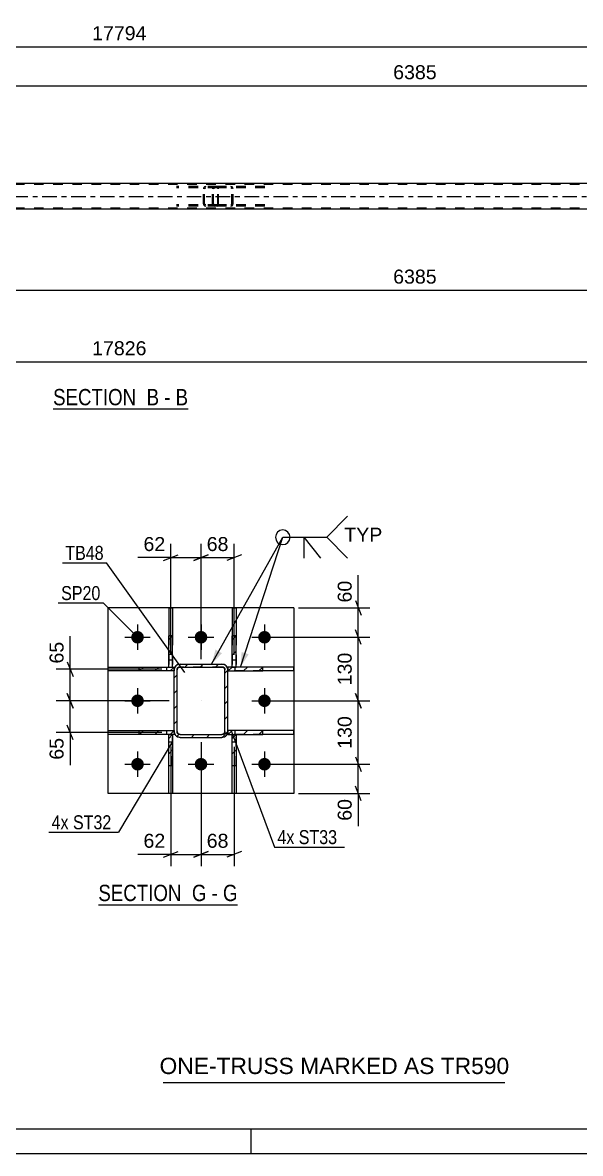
# Model space of a CAD drawing. Header units: millimetres. Extents: x -115 to 726, y -400 to 194.
# Drawn here: x 259.5 to 373.8, y -399.7 to -168.1 of the extents above; entities that cross this region are included whole.
import ezdxf

# ---------------------------------------------------------------- set-up
doc = ezdxf.new("R2010")
doc.units = ezdxf.units.MM
doc.linetypes.add('DXK_LINE_DOT2', pattern=[3.9198, 1.9599, -1.9599])
doc.linetypes.add('DXK_LINE_DOT3', pattern=[5.9187, 2.979, -0.9799, 0.9799, -0.9799])
doc.styles.add('Arial', font='arial.ttf', dxfattribs={"height": 0.2})
doc.styles.add('Arial Narrow', font='ARIALN.TTF', dxfattribs={"height": 0.2})

# ---------------------------------------------------------------- blocks, each defined once
blk = doc.blocks.new('Unknown-203724152-18 - 6344')
at = {"color": 6, "linetype": 'Continuous'}
blk.add_line((275.04, -348.78), (303.54, -348.78), dxfattribs=at)
at = {"color": 0, "linetype": 'Continuous'}
blk.add_wipeout([(293.15, -348.03), (293.15, -344.53), (275.04, -344.53), (275.04, -348.03)], dxfattribs=at)
at = {"color": 7, "linetype": 'Continuous', "style": 'Arial Narrow'}
blk.add_text('SECTION ', height=3.34, dxfattribs=at).set_placement((275.04, -348.03))
at = {"color": 0, "linetype": 'Continuous'}
blk.add_wipeout([(297.18, -348.03), (297.18, -344.53), (294.2, -344.53), (294.2, -348.03)], dxfattribs=at)
at = {"color": 7, "linetype": 'Continuous', "style": 'Arial Narrow'}
blk.add_text('G', height=3.34, dxfattribs=at).set_placement((294.2, -348.03))
at = {"color": 0, "linetype": 'Continuous'}
blk.add_wipeout([(299.51, -348.03), (299.51, -344.53), (298.23, -344.53), (298.23, -348.03)], dxfattribs=at)
at = {"color": 7, "linetype": 'Continuous', "style": 'Arial Narrow'}
blk.add_text('-', height=3.34, dxfattribs=at).set_placement((298.23, -348.03))
at = {"color": 0, "linetype": 'Continuous'}
blk.add_wipeout([(303.54, -348.03), (303.54, -344.53), (300.56, -344.53), (300.56, -348.03)], dxfattribs=at)
at = {"color": 7, "linetype": 'Continuous', "style": 'Arial Narrow'}
blk.add_text('G', height=3.34, dxfattribs=at).set_placement((300.56, -348.03))
blk = doc.blocks.new('Unknown-203724152-1113')
at = {"color": 5, "linetype": 'Continuous'}
for p, q in [((-109.68, -394.7), (721.32, -394.7)), ((306.32, -399.7), (306.32, -394.7)), ((-114.68, -399.7), (726.32, -399.7))]:
    blk.add_line(p, q, dxfattribs=at)
blk = doc.blocks.new('Unknown-203724152-17 - 2267')
at = {"color": 6, "linetype": 'Continuous'}
blk.add_line((265.76, -247.24), (293.41, -247.24), dxfattribs=at)
at = {"color": 0, "linetype": 'Continuous'}
blk.add_wipeout([(283.87, -246.49), (283.87, -242.99), (265.76, -242.99), (265.76, -246.49)], dxfattribs=at)
at = {"color": 7, "linetype": 'Continuous', "style": 'Arial Narrow'}
blk.add_text('SECTION ', height=3.34, dxfattribs=at).set_placement((265.76, -246.49))
at = {"color": 0, "linetype": 'Continuous'}
blk.add_wipeout([(287.47, -246.49), (287.47, -242.99), (284.92, -242.99), (284.92, -246.49)], dxfattribs=at)
at = {"color": 7, "linetype": 'Continuous', "style": 'Arial Narrow'}
blk.add_text('B', height=3.34, dxfattribs=at).set_placement((284.92, -246.49))
at = {"color": 0, "linetype": 'Continuous'}
blk.add_wipeout([(289.8, -246.49), (289.8, -242.99), (288.52, -242.99), (288.52, -246.49)], dxfattribs=at)
at = {"color": 7, "linetype": 'Continuous', "style": 'Arial Narrow'}
blk.add_text('-', height=3.34, dxfattribs=at).set_placement((288.52, -246.49))
at = {"color": 0, "linetype": 'Continuous'}
blk.add_wipeout([(293.41, -246.49), (293.41, -242.99), (290.85, -242.99), (290.85, -246.49)], dxfattribs=at)
at = {"color": 7, "linetype": 'Continuous', "style": 'Arial Narrow'}
blk.add_text('B', height=3.34, dxfattribs=at).set_placement((290.85, -246.49))
blk = doc.blocks.new('Part-203724152-6425 - 6344')
at = {"linetype": 'Continuous'}
h = blk.add_hatch(dxfattribs=at)
h.set_pattern_fill('', scale=0.7, style=0, pattern_type=0)
h.set_pattern_definition([(45, (290.5649, -300.102), (-1.57154, 1.57154), [])])
h.paths.add_polyline_path([(290.56, -300.9), (290.56, -300.1), (283.41, -300.1), (283.41, -300.9)])
at = {"color": 2, "linetype": 'Continuous'}
for p, q in [((277.07, -300.9), (277.07, -300.1)), ((277.07, -300.1), (283.41, -300.1)), ((283.41, -300.9), (277.07, -300.9)), ((283.41, -300.1), (290.56, -300.1)), ((283.41, -300.9), (283.41, -300.1)), ((290.56, -300.9), (283.41, -300.9)), ((290.56, -300.1), (290.56, -300.9))]:
    blk.add_line(p, q, dxfattribs=at)
at = {"color": 7, "linetype": 'DXK_LINE_DOT2'}
for p, q in [((283.41, -300.1), (290.56, -300.1)), ((290.56, -300.9), (283.41, -300.9)), ((289.06, -300.9), (289.06, -300.1)), ((290.56, -300.1), (290.56, -300.9))]:
    blk.add_line(p, q, dxfattribs=at)
blk = doc.blocks.new('Part-203724152-6415 - 6344')
at = {"linetype": 'Continuous'}
h = blk.add_hatch(dxfattribs=at)
h.set_pattern_fill('', scale=0.7, style=0, pattern_type=0)
h.set_pattern_definition([(45, (308.7222, -300.1023), (-1.57154, 1.57154), [])])
h.paths.add_polyline_path([(308.72, -300.9), (308.72, -300.1), (301.57, -300.1), (301.57, -300.9)])
at = {"color": 7, "linetype": 'DXK_LINE_DOT2'}
for p, q in [((308.72, -300.1), (301.57, -300.1)), ((301.57, -300.1), (301.57, -300.9)), ((308.72, -300.9), (301.57, -300.9)), ((303.07, -300.9), (303.07, -300.1))]:
    blk.add_line(p, q, dxfattribs=at)
at = {"color": 2, "linetype": 'Continuous'}
for p, q in [((308.72, -300.1), (301.57, -300.1)), ((301.57, -300.1), (301.57, -300.9)), ((301.57, -300.9), (308.72, -300.9)), ((315.07, -300.1), (308.72, -300.1)), ((308.72, -300.9), (308.72, -300.1)), ((315.07, -300.9), (308.72, -300.9)), ((315.07, -300.9), (315.07, -300.1))]:
    blk.add_line(p, q, dxfattribs=at)
blk = doc.blocks.new('Part-203724152-6420 - 6344')
at = {"linetype": 'Continuous'}
h = blk.add_hatch(dxfattribs=at)
h.set_pattern_fill('', scale=0.7, style=0, pattern_type=0)
h.set_pattern_definition([(45, (308.7222, -313.1023), (-1.57154, 1.57154), [])])
h.paths.add_polyline_path([(308.72, -313.9), (308.72, -313.1), (301.57, -313.1), (301.57, -313.9)])
at = {"color": 7, "linetype": 'DXK_LINE_DOT2'}
for p, q in [((308.72, -313.1), (301.57, -313.1)), ((301.57, -313.1), (301.57, -313.9)), ((308.72, -313.9), (301.57, -313.9)), ((303.07, -313.9), (303.07, -313.1))]:
    blk.add_line(p, q, dxfattribs=at)
at = {"color": 2, "linetype": 'Continuous'}
for p, q in [((308.72, -313.1), (301.57, -313.1)), ((301.57, -313.1), (301.57, -313.9)), ((301.57, -313.9), (308.72, -313.9)), ((315.07, -313.1), (308.72, -313.1)), ((308.72, -313.9), (308.72, -313.1)), ((315.07, -313.9), (308.72, -313.9)), ((315.07, -313.9), (315.07, -313.1))]:
    blk.add_line(p, q, dxfattribs=at)
blk = doc.blocks.new('Part-203724152-6478 - 6344')
at = {"linetype": 'Continuous'}
h = blk.add_hatch(dxfattribs=at)
h.set_pattern_fill('', scale=0.7, style=0, pattern_type=0)
h.set_pattern_definition([(45, (290.2498, -293.6918), (-1.57154, 1.57154), [])])
h.paths.add_polyline_path([(290.25, -300.11), (290.25, -293.69), (289.45, -293.69), (289.45, -300.11)])
at = {"color": 2, "linetype": 'Continuous'}
for p, q in [((289.45, -288), (289.45, -293.69)), ((289.45, -288), (290.25, -288)), ((290.25, -288), (290.25, -293.69)), ((289.45, -300.11), (289.45, -293.69)), ((290.25, -293.69), (289.45, -293.69)), ((290.25, -300.11), (290.25, -293.69)), ((289.45, -300.11), (290.25, -300.11))]:
    blk.add_line(p, q, dxfattribs=at)
at = {"color": 7, "linetype": 'DXK_LINE_DOT2'}
for p, q in [((289.45, -293.69), (289.45, -300.11)), ((290.25, -293.69), (290.25, -300.11)), ((289.45, -298.61), (290.25, -298.61)), ((289.45, -300.11), (290.25, -300.11))]:
    blk.add_line(p, q, dxfattribs=at)
blk = doc.blocks.new('Part-203724152-6430 - 6344')
at = {"linetype": 'Continuous'}
h = blk.add_hatch(dxfattribs=at)
h.set_pattern_fill('', scale=0.7, style=0, pattern_type=0)
h.set_pattern_definition([(45, (290.5649, -313.102), (-1.57154, 1.57154), [])])
h.paths.add_polyline_path([(290.56, -313.9), (290.56, -313.1), (283.41, -313.1), (283.41, -313.9)])
at = {"color": 2, "linetype": 'Continuous'}
for p, q in [((277.07, -313.9), (277.07, -313.1)), ((277.07, -313.1), (283.41, -313.1)), ((283.41, -313.9), (277.07, -313.9)), ((283.41, -313.1), (290.56, -313.1)), ((283.41, -313.9), (283.41, -313.1)), ((290.56, -313.9), (283.41, -313.9)), ((290.56, -313.1), (290.56, -313.9))]:
    blk.add_line(p, q, dxfattribs=at)
at = {"color": 7, "linetype": 'DXK_LINE_DOT2'}
for p, q in [((283.41, -313.1), (290.56, -313.1)), ((290.56, -313.9), (283.41, -313.9)), ((289.06, -313.9), (289.06, -313.1)), ((290.56, -313.1), (290.56, -313.9))]:
    blk.add_line(p, q, dxfattribs=at)
blk = doc.blocks.new('Part-203724152-6453 - 6344')
at = {"color": 2, "linetype": 'Continuous'}
for p, q in [((315.06, -288), (277.06, -288)), ((277.06, -326), (277.06, -288)), ((315.06, -288), (315.06, -326)), ((315.06, -326), (277.06, -326))]:
    blk.add_line(p, q, dxfattribs=at)
blk = doc.blocks.new('Part-203724152-6445 - 6344')
at = {"linetype": 'Continuous'}
h = blk.add_hatch(dxfattribs=at)
h.set_pattern_fill('', scale=0.7, style=0, pattern_type=0)
h.set_pattern_definition([(45, (303.2492, -293.6919), (-1.57154, 1.57154), [])])
h.paths.add_polyline_path([(303.25, -300.11), (303.25, -293.69), (302.45, -293.69), (302.45, -300.11)])
at = {"color": 2, "linetype": 'Continuous'}
for p, q in [((302.45, -288), (302.45, -293.69)), ((302.45, -288), (303.25, -288)), ((303.25, -288), (303.25, -293.69)), ((302.45, -300.11), (302.45, -293.69)), ((303.25, -293.69), (302.45, -293.69)), ((303.25, -300.11), (303.25, -293.69)), ((302.45, -300.11), (303.25, -300.11))]:
    blk.add_line(p, q, dxfattribs=at)
at = {"color": 7, "linetype": 'DXK_LINE_DOT2'}
for p, q in [((302.45, -293.69), (302.45, -300.11)), ((303.25, -293.69), (303.25, -300.11)), ((302.45, -298.61), (303.25, -298.61)), ((302.45, -300.11), (303.25, -300.11))]:
    blk.add_line(p, q, dxfattribs=at)
blk = doc.blocks.new('Part-203724152-6483 - 6344')
at = {"linetype": 'Continuous'}
h = blk.add_hatch(dxfattribs=at)
h.set_pattern_fill('', scale=0.7, style=0, pattern_type=0)
h.set_pattern_definition([(45, (303.2487, -313.9126), (-1.57154, 1.57154), [])])
h.paths.add_polyline_path([(303.25, -320.32), (303.25, -313.91), (302.45, -313.91), (302.45, -320.32)])
at = {"color": 7, "linetype": 'DXK_LINE_DOT2'}
for p, q in [((302.45, -320.32), (302.45, -313.91)), ((302.45, -313.91), (303.25, -313.91)), ((303.25, -320.32), (303.25, -313.91)), ((302.45, -315.41), (303.25, -315.41))]:
    blk.add_line(p, q, dxfattribs=at)
at = {"color": 2, "linetype": 'Continuous'}
for p, q in [((302.45, -320.32), (302.45, -313.91)), ((302.45, -313.91), (303.25, -313.91)), ((303.25, -313.91), (303.25, -320.32)), ((302.45, -326), (302.45, -320.32)), ((303.25, -320.32), (302.45, -320.32)), ((303.25, -320.32), (303.25, -326)), ((303.25, -326), (302.45, -326))]:
    blk.add_line(p, q, dxfattribs=at)
blk = doc.blocks.new('Part-203724152-6488 - 6344')
at = {"linetype": 'Continuous'}
h = blk.add_hatch(dxfattribs=at)
h.set_pattern_fill('', scale=0.7, style=0, pattern_type=0)
h.set_pattern_definition([(45, (290.2493, -313.9126), (-1.57154, 1.57154), [])])
h.paths.add_polyline_path([(290.25, -320.32), (290.25, -313.91), (289.45, -313.91), (289.45, -320.32)])
at = {"color": 7, "linetype": 'DXK_LINE_DOT2'}
for p, q in [((289.45, -320.32), (289.45, -313.91)), ((289.45, -313.91), (290.25, -313.91)), ((290.25, -320.32), (290.25, -313.91)), ((289.45, -315.41), (290.25, -315.41))]:
    blk.add_line(p, q, dxfattribs=at)
at = {"color": 2, "linetype": 'Continuous'}
for p, q in [((289.45, -320.32), (289.45, -313.91)), ((289.45, -313.91), (290.25, -313.91)), ((290.25, -313.91), (290.25, -320.32)), ((289.45, -326), (289.45, -320.32)), ((290.25, -320.32), (289.45, -320.32)), ((290.25, -320.32), (290.25, -326)), ((290.25, -326), (289.45, -326))]:
    blk.add_line(p, q, dxfattribs=at)
blk = doc.blocks.new('Part-203724152-6493 - 6344')
at = {"linetype": 'Continuous'}
h = blk.add_hatch(dxfattribs=at)
h.set_pattern_fill('', scale=0.7, style=0, pattern_type=0)
h.set_pattern_definition([(45, (301.565, -313.3049), (-1.57154, 1.57154), [])])
h.paths.add_polyline_path([(301.47, -313.76), (301.56, -313.3), (301.56, -300.7), (301.47, -300.25), (301.21, -299.86), (300.82, -299.6), (300.36, -299.5), (291.76, -299.5), (291.31, -299.6), (290.92, -299.86), (290.66, -300.25), (290.56, -300.7), (290.56, -313.3), (290.66, -313.76), (290.92, -314.15), (291.31, -314.41), (291.76, -314.5), (300.36, -314.5), (300.82, -314.41), (301.21, -314.15)])
h.paths.add_polyline_path([(300.59, -313.86), (300.36, -313.9), (291.76, -313.9), (291.54, -313.86), (291.34, -313.73), (291.21, -313.53), (291.16, -313.3), (291.16, -300.7), (291.21, -300.48), (291.34, -300.28), (291.54, -300.15), (291.76, -300.1), (300.36, -300.1), (300.59, -300.15), (300.79, -300.28), (300.92, -300.48), (300.96, -300.7), (300.96, -313.3), (300.92, -313.53), (300.79, -313.73)])
at = {"color": 7, "linetype": 'DXK_LINE_DOT2'}
for p, q in [((290.56, -300.7), (290.66, -300.25)), ((290.56, -313.3), (290.56, -300.7)), ((291.21, -300.48), (291.16, -300.7)), ((291.16, -313.3), (291.16, -300.7)), ((291.34, -300.28), (291.21, -300.48)), ((291.31, -299.6), (291.76, -299.5)), ((291.54, -300.15), (291.34, -300.28)), ((291.76, -300.1), (291.54, -300.15)), ((291.76, -299.5), (300.36, -299.5)), ((300.36, -300.1), (291.76, -300.1)), ((300.36, -299.5), (300.82, -299.6)), ((300.59, -300.15), (300.36, -300.1)), ((300.79, -300.28), (300.59, -300.15)), ((300.92, -300.48), (300.79, -300.28)), ((300.96, -300.7), (300.92, -300.48)), ((300.96, -313.3), (300.96, -300.7)), ((301.47, -300.25), (301.56, -300.7)), ((301.56, -313.3), (301.56, -300.7)), ((290.66, -313.76), (290.56, -313.3)), ((291.16, -313.3), (291.21, -313.53)), ((291.21, -313.53), (291.34, -313.73)), ((291.76, -314.5), (291.31, -314.41)), ((291.34, -313.73), (291.54, -313.86)), ((291.54, -313.86), (291.76, -313.9)), ((291.76, -313.9), (300.36, -313.9)), ((291.76, -314.5), (300.36, -314.5)), ((300.36, -313.9), (300.59, -313.86)), ((300.82, -314.41), (300.36, -314.5)), ((300.59, -313.86), (300.79, -313.73)), ((300.79, -313.73), (300.92, -313.53)), ((300.92, -313.53), (300.96, -313.3)), ((301.56, -313.3), (301.47, -313.76))]:
    blk.add_line(p, q, dxfattribs=at)
at = {"color": 2, "linetype": 'Continuous'}
for p, q in [((290.66, -300.25), (290.56, -300.7)), ((290.56, -313.3), (290.56, -300.7)), ((291.16, -300.7), (291.21, -300.48)), ((291.16, -313.3), (291.16, -300.7)), ((291.21, -300.48), (291.34, -300.28)), ((291.76, -299.5), (291.31, -299.6)), ((291.34, -300.28), (291.54, -300.15)), ((291.54, -300.15), (291.76, -300.1)), ((291.76, -299.5), (300.36, -299.5)), ((291.76, -300.1), (300.36, -300.1)), ((300.82, -299.6), (300.36, -299.5)), ((300.36, -300.1), (300.59, -300.15)), ((300.59, -300.15), (300.79, -300.28)), ((300.79, -300.28), (300.92, -300.48)), ((300.92, -300.48), (300.96, -300.7)), ((300.96, -313.3), (300.96, -300.7)), ((301.56, -300.7), (301.47, -300.25)), ((301.56, -313.3), (301.56, -300.7)), ((290.56, -313.3), (290.66, -313.76)), ((291.21, -313.53), (291.16, -313.3)), ((291.34, -313.73), (291.21, -313.53)), ((291.31, -314.41), (291.76, -314.5)), ((291.54, -313.86), (291.34, -313.73)), ((291.76, -313.9), (291.54, -313.86)), ((291.76, -313.9), (300.36, -313.9)), ((291.76, -314.5), (300.36, -314.5)), ((300.59, -313.86), (300.36, -313.9)), ((300.36, -314.5), (300.82, -314.41)), ((300.79, -313.73), (300.59, -313.86)), ((300.92, -313.53), (300.79, -313.73)), ((300.96, -313.3), (300.92, -313.53)), ((301.47, -313.76), (301.56, -313.3))]:
    blk.add_line(p, q, dxfattribs=at)
at = {"color": 7, "linetype": 'DXK_LINE_DOT3'}
blk.add_line((296.06, -307), (296.06, -307), dxfattribs=at)
at = {"color": 7, "linetype": 'DXK_LINE_DOT2'}
for centre, start, end in [((291.76, -300.7), 112.5, 157.5), ((300.36, -300.7), 22.5, 67.5), ((291.76, -313.3), 202.5, 247.5), ((300.36, -313.3), 292.5, 337.5)]:
    blk.add_arc(centre, 1.2, start, end, dxfattribs=at)
at = {"color": 2, "linetype": 'Continuous'}
for centre, start, end in [((291.76, -300.7), 112.5, 157.5), ((300.36, -300.7), 22.5, 67.5), ((291.76, -313.3), 202.5, 247.5), ((300.36, -313.3), 292.5, 337.5)]:
    blk.add_arc(centre, 1.2, start, end, dxfattribs=at)
blk = doc.blocks.new('Bolt-203724152-6531 - 6344')
at = {"linetype": 'Continuous'}
for points in [[(284.36, -294, -1), (281.76, -294, -1)], [(297.36, -294, -1), (294.76, -294, -1)], [(310.36, -294, -1), (307.76, -294, -1)], [(284.36, -307, -1), (281.76, -307, -1)], [(310.36, -307, -1), (307.76, -307, -1)], [(284.36, -320, -1), (281.76, -320, -1)], [(297.36, -320, -1), (294.76, -320, -1)], [(310.36, -320, -1), (307.76, -320, -1)]]:
    blk.add_hatch(color=1, dxfattribs=at).paths.add_polyline_path(points)
at = {"color": 1, "linetype": 'Continuous'}
for p, q in [((283.06, -291.4), (283.06, -296.6)), ((296.06, -291.4), (296.06, -296.6)), ((309.06, -291.4), (309.06, -296.6)), ((280.46, -294), (285.66, -294)), ((293.46, -294), (298.66, -294)), ((306.46, -294), (311.66, -294)), ((283.06, -304.4), (283.06, -309.6)), ((309.06, -304.4), (309.06, -309.6)), ((280.46, -307), (285.66, -307)), ((306.46, -307), (311.66, -307)), ((283.06, -317.4), (283.06, -322.6)), ((296.06, -317.4), (296.06, -322.6)), ((309.06, -317.4), (309.06, -322.6)), ((280.46, -320), (285.66, -320)), ((293.46, -320), (298.66, -320)), ((306.46, -320), (311.66, -320))]:
    blk.add_line(p, q, dxfattribs=at)
blk = doc.blocks.new('Part-203724152-2305 - 2267')
at = {"color": 7, "linetype": 'DXK_LINE_DOT2'}
for p, q in [((608.77, -201.3), (-50.14, -201.3)), ((608.77, -206.1), (-50.14, -206.1))]:
    blk.add_line(p, q, dxfattribs=at)
at = {"color": 2, "linetype": 'Continuous'}
for p, q in [((608.77, -201.06), (47.1, -201.06)), ((466.78, -206.34), (217.36, -206.34))]:
    blk.add_line(p, q, dxfattribs=at)
at = {"color": 7, "linetype": 'DXK_LINE_DOT3'}
blk.add_line((-50.14, -203.7), (608.77, -203.7), dxfattribs=at)
blk = doc.blocks.new('Part-203724152-2327 - 2267')
at = {"color": 7, "linetype": 'DXK_LINE_DOT2'}
for p, q in [((299.39, -201.7), (291.06, -201.7)), ((299.39, -201.94), (291.06, -201.94)), ((296.59, -201.99), (296.55, -202.18)), ((296.55, -205.22), (296.55, -202.18)), ((296.8, -202.18), (296.82, -202.09)), ((296.8, -205.22), (296.8, -202.18)), ((296.82, -202.09), (296.87, -202.01)), ((297.05, -201.7), (296.86, -201.73)), ((296.87, -202.01), (296.95, -201.96)), ((296.95, -201.96), (297.05, -201.94)), ((298.39, -201.94), (298.39, -201.7)), ((299.49, -201.73), (299.39, -201.7)), ((299.39, -201.94), (299.44, -201.96)), ((299.44, -201.96), (299.48, -202.01)), ((299.48, -202.01), (299.51, -202.09)), ((299.58, -201.84), (299.49, -201.73)), ((299.51, -202.09), (299.52, -202.18)), ((299.52, -205.22), (299.52, -202.18)), ((299.64, -201.99), (299.58, -201.84)), ((299.66, -202.18), (299.64, -201.99)), ((299.66, -205.22), (299.66, -202.18)), ((299.39, -205.46), (291.06, -205.46)), ((299.39, -205.7), (291.06, -205.7)), ((296.55, -205.22), (296.59, -205.4)), ((296.82, -205.31), (296.8, -205.22)), ((296.87, -205.39), (296.82, -205.31)), ((296.86, -205.66), (297.05, -205.7)), ((296.95, -205.44), (296.87, -205.39)), ((297.05, -205.46), (296.95, -205.44)), ((298.39, -205.7), (298.39, -205.46)), ((299.44, -205.44), (299.39, -205.46)), ((299.39, -205.7), (299.49, -205.66)), ((299.48, -205.39), (299.44, -205.44)), ((299.51, -205.31), (299.48, -205.39)), ((299.49, -205.66), (299.58, -205.56)), ((299.52, -205.22), (299.51, -205.31)), ((299.58, -205.56), (299.64, -205.4)), ((299.64, -205.4), (299.66, -205.22))]:
    blk.add_line(p, q, dxfattribs=at)
for centre, start, end in [((297.04, -202.19), 111.1941, 156.1506), ((297.04, -205.2), 203.8494, 248.8059)]:
    blk.add_arc(centre, 0.492, start, end, dxfattribs=at)
blk = doc.blocks.new('Part-203724152-2473 - 2267')
at = {"color": 7, "linetype": 'DXK_LINE_DOT2'}
for p, q in [((298.43, -201.99), (298.39, -202.18)), ((298.39, -205.22), (298.39, -202.18)), ((298.65, -202.18), (298.67, -202.09)), ((298.65, -205.22), (298.65, -202.18)), ((298.67, -202.09), (298.72, -202.01)), ((298.9, -201.7), (298.71, -201.73)), ((298.72, -202.01), (298.81, -201.96)), ((298.81, -201.96), (298.9, -201.94)), ((309.13, -201.7), (298.9, -201.7)), ((309.13, -201.94), (298.9, -201.94)), ((302.33, -201.73), (302.14, -201.7)), ((302.14, -201.94), (302.24, -201.96)), ((302.24, -201.96), (302.32, -202.01)), ((302.32, -202.01), (302.38, -202.09)), ((302.38, -202.09), (302.39, -202.18)), ((302.39, -205.22), (302.39, -202.18)), ((302.65, -202.18), (302.61, -201.99)), ((302.65, -205.22), (302.65, -202.18)), ((298.39, -205.22), (298.43, -205.4)), ((298.67, -205.31), (298.65, -205.22)), ((298.72, -205.39), (298.67, -205.31)), ((298.71, -205.66), (298.9, -205.7)), ((298.81, -205.44), (298.72, -205.39)), ((298.9, -205.46), (298.81, -205.44)), ((309.13, -205.46), (298.9, -205.46)), ((309.13, -205.7), (298.9, -205.7)), ((302.24, -205.44), (302.14, -205.46)), ((302.14, -205.7), (302.33, -205.66)), ((302.32, -205.39), (302.24, -205.44)), ((302.38, -205.31), (302.32, -205.39)), ((302.39, -205.22), (302.38, -205.31)), ((302.61, -205.4), (302.65, -205.22))]:
    blk.add_line(p, q, dxfattribs=at)
for centre, start, end in [((298.88, -202.2), 110.7583, 155.68), ((302.16, -202.2), 24.32, 69.2417), ((298.88, -205.2), 204.32, 249.2417), ((302.16, -205.2), 290.7583, 335.68)]:
    blk.add_arc(centre, 0.496, start, end, dxfattribs=at)
blk = doc.blocks.new('StraightDimension-203724152-6607 - 6344')
at = {"color": 7, "linetype": 'Continuous'}
for p, q in [((288.06, -300.5), (266.41, -300.5)), ((268.66, -299), (269.86, -302)), ((269.26, -307), (269.26, -300.5)), ((269.86, -308.5), (268.66, -305.5)), ((289.56, -307), (266.41, -307))]:
    blk.add_line(p, q, dxfattribs=at)
at = {"color": 0}
blk.add_wipeout([(268.51, -294.33), (264.31, -294.33), (264.31, -299.98), (268.51, -299.98)], dxfattribs=at)
at = {"color": 7, "linetype": 'Continuous'}
blk.add_line((269.26, -300.5), (269.26, -293.8), dxfattribs=at)
blk.add_line((269.26, -300.5), (269.26, -293.8), dxfattribs=at)
at = {"color": 3, "style": 'Arial'}
blk.add_text('65', height=2.865, rotation=90.0002, dxfattribs=at).set_placement((267.91, -299.38))
blk = doc.blocks.new('StraightDimension-203724152-10764 - 6344')
at = {"color": 7, "linetype": 'Continuous'}
for p, q in [((310.06, -294), (330.67, -294)), ((328.87, -295.5), (327.67, -292.5)), ((328.27, -307), (328.27, -294)), ((327.67, -305.5), (328.87, -308.5)), ((310.06, -307), (330.67, -307))]:
    blk.add_line(p, q, dxfattribs=at)
at = {"color": 0}
blk.add_wipeout([(327.52, -296.57), (323.32, -296.57), (323.32, -304.44), (327.52, -304.44)], dxfattribs=at)
at = {"color": 3, "style": 'Arial'}
blk.add_text('130', height=2.865, rotation=90.0002, dxfattribs=at).set_placement((326.92, -303.84))
blk = doc.blocks.new('StraightDimension-203724152-6618 - 6344')
at = {"color": 7, "linetype": 'Continuous'}
for p, q in [((327.67, -286.5), (328.87, -289.5)), ((316.06, -288), (330.67, -288)), ((328.27, -294), (328.27, -288)), ((310.06, -294), (330.67, -294)), ((328.87, -295.5), (327.67, -292.5))]:
    blk.add_line(p, q, dxfattribs=at)
at = {"color": 0}
blk.add_wipeout([(327.52, -281.83), (323.32, -281.83), (323.32, -287.48), (327.52, -287.48)], dxfattribs=at)
at = {"color": 7, "linetype": 'Continuous'}
blk.add_line((328.27, -288), (328.27, -281.31), dxfattribs=at)
blk.add_line((328.27, -288), (328.27, -281.31), dxfattribs=at)
at = {"color": 3, "style": 'Arial'}
blk.add_text('60', height=2.865, rotation=90.0002, dxfattribs=at).set_placement((326.92, -286.88))
blk = doc.blocks.new('StraightDimension-203724152-6588 - 6344')
at = {"color": 7, "linetype": 'Continuous'}
for p, q in [((296.06, -315.5), (296.06, -340.86)), ((302.85, -316.41), (302.85, -340.86)), ((294.56, -339.06), (297.56, -337.86)), ((304.35, -337.86), (301.35, -339.06)), ((296.06, -338.46), (302.85, -338.46))]:
    blk.add_line(p, q, dxfattribs=at)
at = {"color": 0}
blk.add_wipeout([(302.28, -337.71), (302.28, -333.51), (296.63, -333.51), (296.63, -337.71)], dxfattribs=at)
at = {"color": 3, "style": 'Arial'}
blk.add_text('68', height=2.865, dxfattribs=at).set_placement((297.23, -337.11))
blk = doc.blocks.new('StraightDimension-203724152-6594 - 6344')
at = {"color": 7, "linetype": 'Continuous'}
for p, q in [((289.85, -316.41), (289.85, -340.86)), ((296.06, -315.5), (296.06, -340.86)), ((288.35, -339.06), (291.35, -337.86)), ((297.56, -337.86), (294.56, -339.06)), ((289.85, -338.46), (296.06, -338.46))]:
    blk.add_line(p, q, dxfattribs=at)
at = {"color": 0}
blk.add_wipeout([(289.32, -337.71), (289.32, -333.51), (283.68, -333.51), (283.68, -337.71)], dxfattribs=at)
at = {"color": 7, "linetype": 'Continuous'}
blk.add_line((289.85, -338.46), (283.15, -338.46), dxfattribs=at)
blk.add_line((289.85, -338.46), (283.15, -338.46), dxfattribs=at)
at = {"color": 3, "style": 'Arial'}
blk.add_text('62', height=2.865, dxfattribs=at).set_placement((284.28, -337.11))
blk = doc.blocks.new('StraightDimension-203724152-6600 - 6344')
at = {"color": 7, "linetype": 'Continuous'}
for p, q in [((268.66, -305.5), (269.86, -308.5)), ((289.56, -307), (266.41, -307)), ((269.26, -313.5), (269.26, -307)), ((269.86, -315), (268.66, -312)), ((288.06, -313.5), (266.41, -313.5))]:
    blk.add_line(p, q, dxfattribs=at)
at = {"color": 0}
blk.add_wipeout([(268.51, -314.03), (264.31, -314.03), (264.31, -319.67), (268.51, -319.67)], dxfattribs=at)
at = {"color": 7, "linetype": 'Continuous'}
blk.add_line((269.26, -313.5), (269.26, -320.2), dxfattribs=at)
blk.add_line((269.26, -313.5), (269.26, -320.2), dxfattribs=at)
at = {"color": 3, "style": 'Arial'}
blk.add_text('65', height=2.865, rotation=90.0002, dxfattribs=at).set_placement((267.91, -319.07))
blk = doc.blocks.new('StraightDimension-203724152-6628 - 6344')
at = {"color": 7, "linetype": 'Continuous'}
for p, q in [((327.67, -318.5), (328.87, -321.5)), ((310.06, -320), (330.67, -320)), ((328.27, -326), (328.27, -320)), ((316.06, -326), (330.67, -326)), ((328.87, -327.5), (327.67, -324.5))]:
    blk.add_line(p, q, dxfattribs=at)
at = {"color": 0}
blk.add_wipeout([(327.52, -326.53), (323.32, -326.53), (323.32, -332.18), (327.52, -332.18)], dxfattribs=at)
at = {"color": 7, "linetype": 'Continuous'}
blk.add_line((328.27, -326), (328.27, -332.7), dxfattribs=at)
blk.add_line((328.27, -326), (328.27, -332.7), dxfattribs=at)
at = {"color": 3, "style": 'Arial'}
blk.add_text('60', height=2.865, rotation=90.0002, dxfattribs=at).set_placement((326.92, -331.58))
blk = doc.blocks.new('StraightDimension-203724152-6639 - 6344')
at = {"color": 7, "linetype": 'Continuous'}
for p, q in [((289.85, -297.61), (289.85, -274.84)), ((296.06, -298.5), (296.06, -274.84)), ((288.35, -278.29), (291.35, -277.09)), ((289.85, -277.69), (296.06, -277.69)), ((297.56, -277.09), (294.56, -278.29))]:
    blk.add_line(p, q, dxfattribs=at)
at = {"color": 0}
blk.add_wipeout([(289.32, -276.94), (289.32, -272.74), (283.68, -272.74), (283.68, -276.94)], dxfattribs=at)
at = {"color": 7, "linetype": 'Continuous'}
blk.add_line((289.85, -277.69), (283.15, -277.69), dxfattribs=at)
blk.add_line((289.85, -277.69), (283.15, -277.69), dxfattribs=at)
at = {"color": 3, "style": 'Arial'}
blk.add_text('62', height=2.865, dxfattribs=at).set_placement((284.28, -276.34))
blk = doc.blocks.new('StraightDimension-203724152-6648 - 6344')
at = {"color": 7, "linetype": 'Continuous'}
for p, q in [((296.06, -298.5), (296.06, -274.84)), ((302.85, -297.61), (302.85, -274.84)), ((294.56, -278.29), (297.56, -277.09)), ((296.06, -277.69), (302.85, -277.69)), ((304.35, -277.09), (301.35, -278.29))]:
    blk.add_line(p, q, dxfattribs=at)
at = {"color": 0}
blk.add_wipeout([(302.28, -276.94), (302.28, -272.74), (296.63, -272.74), (296.63, -276.94)], dxfattribs=at)
at = {"color": 3, "style": 'Arial'}
blk.add_text('68', height=2.865, dxfattribs=at).set_placement((297.23, -276.34))
blk = doc.blocks.new('StraightDimension-203724152-10762 - 6344')
at = {"color": 7, "linetype": 'Continuous'}
for p, q in [((328.87, -308.5), (327.67, -305.5)), ((310.06, -307), (330.67, -307)), ((328.27, -320), (328.27, -307)), ((327.67, -318.5), (328.87, -321.5)), ((310.06, -320), (330.67, -320))]:
    blk.add_line(p, q, dxfattribs=at)
at = {"color": 0}
blk.add_wipeout([(327.52, -309.57), (323.32, -309.57), (323.32, -317.44), (327.52, -317.44)], dxfattribs=at)
at = {"color": 3, "style": 'Arial'}
blk.add_text('130', height=2.865, rotation=90.0002, dxfattribs=at).set_placement((326.92, -316.84))
blk = doc.blocks.new('StraightDimension-203724152-2558 - 2267')
at = {"color": 7, "linetype": 'Continuous'}
blk.add_line((-59.4, -237.59), (618.03, -237.59), dxfattribs=at)
at = {"color": 0}
blk.add_wipeout([(285.47, -236.84), (285.47, -232.64), (273.16, -232.64), (273.16, -236.84)], dxfattribs=at)
at = {"color": 3, "style": 'Arial'}
blk.add_text('17826', height=2.865, dxfattribs=at).set_placement((273.76, -236.24))
blk = doc.blocks.new('StraightDimension-203724152-2582 - 2267')
at = {"color": 7, "linetype": 'Continuous'}
blk.add_line((212.16, -222.92), (467.58, -222.92), dxfattribs=at)
at = {"color": 0}
blk.add_wipeout([(344.92, -222.17), (344.92, -217.97), (334.82, -217.97), (334.82, -222.17)], dxfattribs=at)
at = {"color": 3, "style": 'Arial'}
blk.add_text('6385', height=2.865, dxfattribs=at).set_placement((335.42, -221.57))
blk = doc.blocks.new('StraightDimension-203724152-2626 - 2267')
at = {"color": 7, "linetype": 'Continuous'}
blk.add_line((212.16, -181.06), (467.58, -181.06), dxfattribs=at)
at = {"color": 0}
blk.add_wipeout([(344.92, -180.31), (344.92, -176.11), (334.82, -176.11), (334.82, -180.31)], dxfattribs=at)
at = {"color": 3, "style": 'Arial'}
blk.add_text('6385', height=2.865, dxfattribs=at).set_placement((335.42, -179.71))
blk = doc.blocks.new('StraightDimension-203724152-2696 - 2267')
at = {"color": 7, "linetype": 'Continuous'}
blk.add_line((-58.76, -173.07), (617.39, -173.07), dxfattribs=at)
at = {"color": 0}
blk.add_wipeout([(285.47, -172.32), (285.47, -168.12), (273.16, -168.12), (273.16, -172.32)], dxfattribs=at)
at = {"color": 3, "style": 'Arial'}
blk.add_text('17794', height=2.865, dxfattribs=at).set_placement((273.76, -171.72))
blk = doc.blocks.new('Mark-203724152-6449 - 6344')
at = {"color": 0}
blk.add_wipeout([(275.45, -286.38), (275.45, -283.38), (267.42, -283.38), (267.42, -286.38)], dxfattribs=at)
blk.add_wipeout([(275.45, -286.38), (275.45, -283.38), (267.42, -283.38), (267.42, -286.38)], dxfattribs=at)
at = {"color": 30, "linetype": 'Continuous'}
for p in [(266.82, -286.98), (283.14, -294.08)]:
    blk.add_line(p, (276.05, -286.98), dxfattribs=at)
at = {"color": 3, "style": 'Arial Narrow'}
blk.add_text('SP20', height=2.863, dxfattribs=at).set_placement((267.42, -286.38))
blk = doc.blocks.new('Mark-203724152-6489 - 6344')
at = {"color": 0}
blk.add_wipeout([(276.13, -278.15), (276.13, -275.15), (268.27, -275.15), (268.27, -278.15)], dxfattribs=at)
blk.add_wipeout([(276.13, -278.15), (276.13, -275.15), (268.27, -275.15), (268.27, -278.15)], dxfattribs=at)
at = {"color": 30, "linetype": 'Continuous'}
for p in [(267.67, -278.75), (292.75, -301.2)]:
    blk.add_line(p, (276.73, -278.75), dxfattribs=at)
at = {"color": 3, "style": 'Arial Narrow'}
blk.add_text('TB48', height=2.863, dxfattribs=at).set_placement((268.27, -278.15))
blk = doc.blocks.new('WeldMark-203724152-6657 - 6344')
at = {"linetype": 'Continuous'}
for points in [[(300.35, -297.26), (298.23, -299.5), (299.04, -296.52)], [(305.81, -297.48), (304.17, -300.1), (304.38, -297.02)]]:
    blk.add_hatch(color=30, dxfattribs=at).paths.add_polyline_path(points)
at = {"color": 30, "linetype": 'Continuous'}
for p, q in [((298.23, -299.5), (312.81, -273.52)), ((304.17, -300.1), (312.81, -273.52)), ((312.81, -273.52), (321.81, -273.52))]:
    blk.add_line(p, q, dxfattribs=at)
at = {"color": 3, "linetype": 'Continuous'}
for q in [(320.52, -277.8), (317.09, -277.8)]:
    blk.add_line((317.09, -273.52), q, dxfattribs=at)
for start, end in [(90, 270), (270, 90)]:
    blk.add_arc((312.81, -273.52), 1.5, start, end, dxfattribs=at)
at = {"color": 0, "linetype": 'Continuous'}
blk.add_wipeout([(333.18, -274.42), (333.18, -271.42), (325.41, -271.42), (325.41, -274.42)], dxfattribs=at)
blk.add_wipeout([(333.18, -274.42), (333.18, -271.42), (325.41, -271.42), (325.41, -274.42)], dxfattribs=at)
at = {"color": 3, "linetype": 'Continuous'}
for q in [(326.09, -269.23), (326.09, -277.8)]:
    blk.add_line((321.81, -273.52), q, dxfattribs=at)
at = {"color": 3, "linetype": 'Continuous', "style": 'Arial'}
blk.add_text('TYP', height=2.865, dxfattribs=at).set_placement((325.41, -274.42))
blk = doc.blocks.new('MarkSet-203724152-6711 - 6344')
at = {"color": 0}
blk.add_wipeout([(315.18, -336.36), (315.18, -333.36), (311.71, -333.36), (311.71, -336.36)], dxfattribs=at)
blk.add_wipeout([(315.18, -336.36), (315.18, -333.36), (311.71, -333.36), (311.71, -336.36)], dxfattribs=at)
at = {"color": 30, "linetype": 'Continuous'}
blk.add_line((302.32, -313.3), (311.11, -336.96), dxfattribs=at)
at = {"color": 0}
blk.add_wipeout([(323.93, -336.36), (323.93, -333.36), (316.08, -333.36), (316.08, -336.36)], dxfattribs=at)
blk.add_wipeout([(323.93, -336.36), (323.93, -333.36), (316.08, -333.36), (316.08, -336.36)], dxfattribs=at)
at = {"color": 30, "linetype": 'Continuous'}
blk.add_line((311.11, -336.96), (325.43, -336.96), dxfattribs=at)
at = {"color": 3, "style": 'Arial Narrow'}
for s, p in [('ST33', (316.08, -336.36)), ('4x', (311.71, -336.36))]:
    blk.add_text(s, height=2.863, dxfattribs=at).set_placement(p)
blk = doc.blocks.new('MarkSet-203724152-6741 - 6344')
at = {"color": 30, "linetype": 'Continuous'}
blk.add_line((290.25, -315.33), (279.19, -333.92), dxfattribs=at)
at = {"color": 0}
blk.add_wipeout([(268.94, -333.32), (268.94, -330.32), (265.46, -330.32), (265.46, -333.32)], dxfattribs=at)
blk.add_wipeout([(268.94, -333.32), (268.94, -330.32), (265.46, -330.32), (265.46, -333.32)], dxfattribs=at)
blk.add_wipeout([(277.69, -333.32), (277.69, -330.32), (269.84, -330.32), (269.84, -333.32)], dxfattribs=at)
blk.add_wipeout([(277.69, -333.32), (277.69, -330.32), (269.84, -330.32), (269.84, -333.32)], dxfattribs=at)
at = {"color": 30, "linetype": 'Continuous'}
blk.add_line((264.86, -333.92), (279.19, -333.92), dxfattribs=at)
at = {"color": 3, "style": 'Arial Narrow'}
for s, p in [('4x', (265.46, -333.32)), ('ST32', (269.84, -333.32))]:
    blk.add_text(s, height=2.863, dxfattribs=at).set_placement(p)
blk = doc.blocks.new('Unknown-203724152-13156')
at = {"color": 7, "linetype": 'Continuous'}
blk.add_line((288.32, -385.2), (358.32, -385.2), dxfattribs=at)
at = {"color": 7, "style": 'Arial'}
blk.add_text('ONE-TRUSS MARKED AS TR590', height=3.3428, dxfattribs=at).set_placement((287.57, -383.45))

msp = doc.modelspace()

# ---------------------------------------------------------------- block references
for name in ['Part-203724152-2305 - 2267', 'Part-203724152-2327 - 2267', 'Part-203724152-2473 - 2267', 'Part-203724152-6453 - 6344', 'Part-203724152-6478 - 6344', 'Part-203724152-6445 - 6344', 'Bolt-203724152-6531 - 6344', 'Part-203724152-6425 - 6344', 'Part-203724152-6493 - 6344', 'Part-203724152-6415 - 6344', 'Part-203724152-6430 - 6344', 'Part-203724152-6488 - 6344', 'Part-203724152-6420 - 6344', 'Part-203724152-6483 - 6344', 'Unknown-203724152-18 - 6344', 'Unknown-203724152-13156']:
    msp.add_blockref(name, (0, 0))

# ---------------------------------------------------------------- next in the draw order: block references
msp.add_blockref('Unknown-203724152-1113', (0, 0))

# ---------------------------------------------------------------- next in the draw order: block references
for name in ['StraightDimension-203724152-2626 - 2267', 'StraightDimension-203724152-2558 - 2267', 'Unknown-203724152-17 - 2267', 'StraightDimension-203724152-6607 - 6344', 'StraightDimension-203724152-10764 - 6344', 'StraightDimension-203724152-6588 - 6344', 'StraightDimension-203724152-6628 - 6344']:
    msp.add_blockref(name, (0, 0))

# ---------------------------------------------------------------- next in the draw order: block references
for name in ['StraightDimension-203724152-2582 - 2267', 'StraightDimension-203724152-6639 - 6344', 'StraightDimension-203724152-6618 - 6344', 'StraightDimension-203724152-10762 - 6344', 'StraightDimension-203724152-6594 - 6344']:
    msp.add_blockref(name, (0, 0))

# ---------------------------------------------------------------- next in the draw order: block references
for name in ['StraightDimension-203724152-2696 - 2267', 'StraightDimension-203724152-6648 - 6344', 'Mark-203724152-6449 - 6344', 'StraightDimension-203724152-6600 - 6344', 'MarkSet-203724152-6711 - 6344']:
    msp.add_blockref(name, (0, 0))

# ---------------------------------------------------------------- next in the draw order: block references
for name in ['WeldMark-203724152-6657 - 6344', 'Mark-203724152-6489 - 6344', 'MarkSet-203724152-6741 - 6344']:
    msp.add_blockref(name, (0, 0))

doc.saveas('drawing.dxf')
